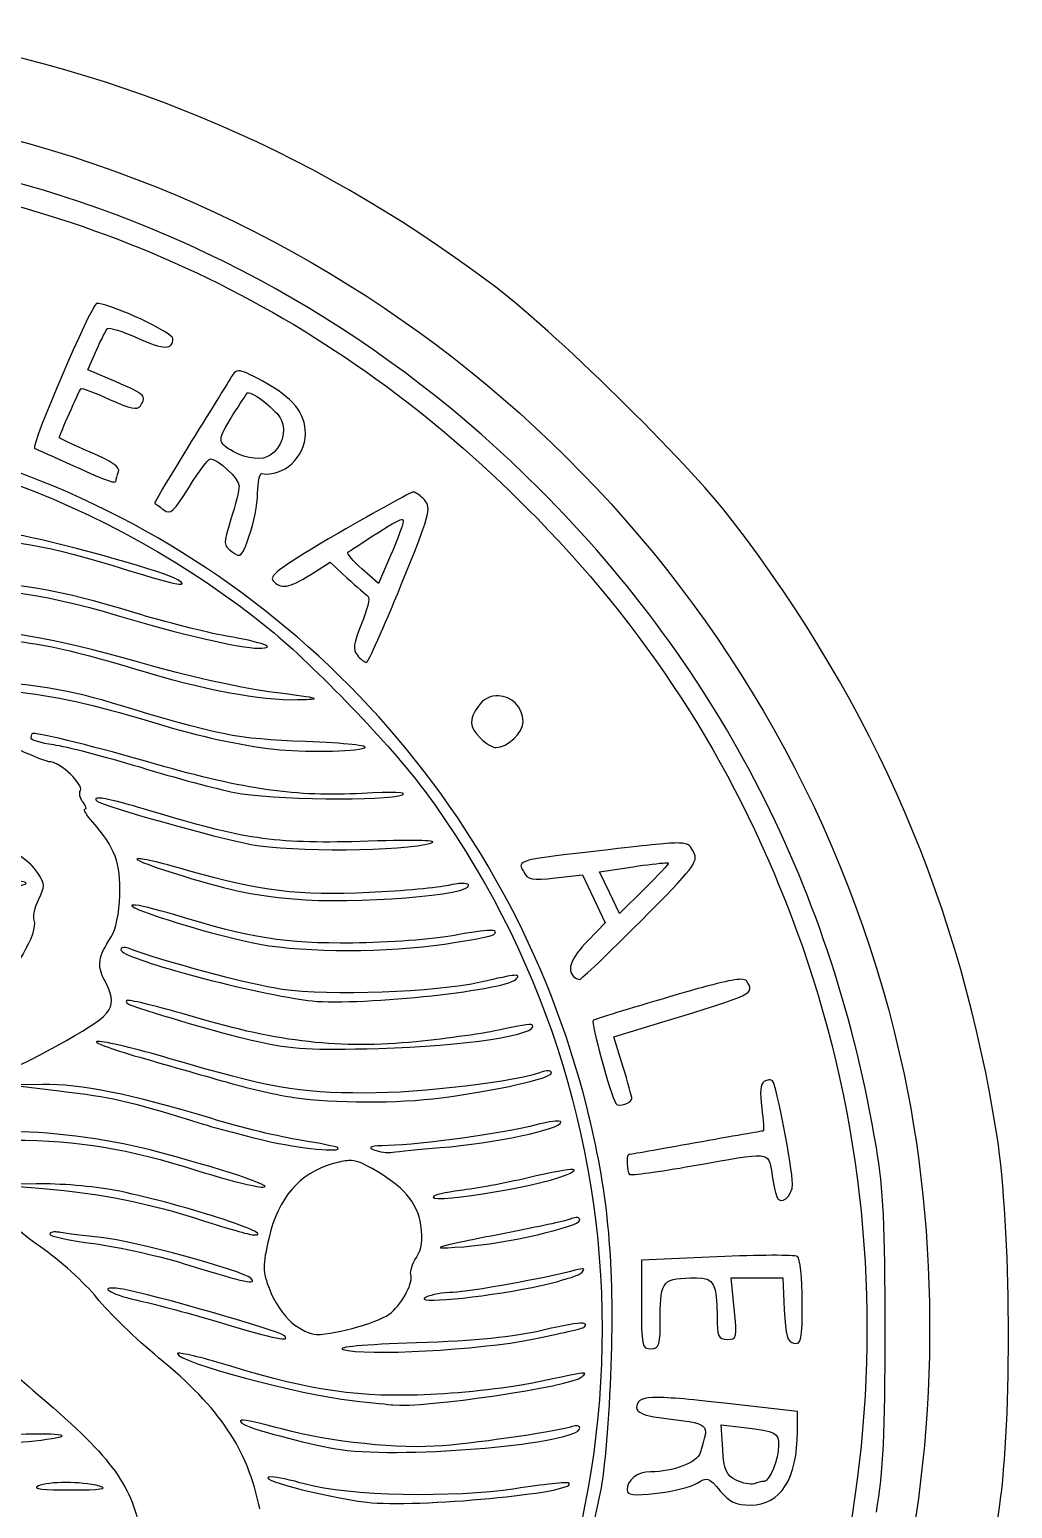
# Model space of a CAD drawing. Extents: x 15 to 196, y 1 to 287.
# Drawn here: x 167.22 to 195.53, y 128.9 to 171.48 of the extents above; entities that cross this region are included whole.
import ezdxf

# ---------------------------------------------------------------- set-up
doc = ezdxf.new("R2010")
doc.units = 0
doc.layers.add('Layer_1', color=7, linetype='CONTINUOUS')

msp = doc.modelspace()

# ---------------------------------------------------------------- linework, layer by layer
at = {"layer": 'Layer_1', "color": 7}
for points in [[(169.215373, 163.591021), (169.215373, 163.591021)], [(169.715327, 161.333243), (168.899527, 161.685468), (169.149228, 162.243297)], [(173.239244, 161.652397), (173.239244, 161.652397)], [(173.50438, 161.020152), (173.50438, 161.020152)], [(178.278454, 158.163202), (178.278454, 158.163202)], [(177.966466, 157.370005), (177.966466, 157.370005)], [(175.320633, 155.789671), (175.879015, 156.141895), (176.374558, 155.687695)], [(177.561875, 156.197019), (177.268629, 155.525638), (176.796787, 155.947317)], [(180.731363, 152.295517), (180.731363, 152.295517)], [(167.32195, 151.21348), (167.32195, 151.21348)], [(169.253408, 149.351476), (169.253408, 149.351476)], [(185.930977, 148.057222), (185.930977, 148.057222)], [(170.332135, 147.606327), (170.332135, 147.606327)], [(184.937135, 146.739267), (184.218351, 146.029853), (183.92731, 146.630126), (183.635715, 147.229848), (184.610265, 147.374817)], [(185.529141, 147.486162), (185.529141, 147.486162)], [(182.373984, 147.05401), (183.152299, 147.144408), (183.477518, 146.449326), (183.803284, 145.754797), (183.301129, 145.241062)], [(170.210316, 146.272387), (170.210316, 146.272387)], [(169.982114, 145.048138), (169.982114, 145.048138)], [(187.712505, 144.132569), (187.712505, 144.132569)], [(170.073063, 143.526785), (170.073063, 143.526785)], [(184.312058, 141.631705), (184.05519, 142.477271), (185.437639, 142.899501)], [(169.191672, 142.34498), (169.191672, 142.34498)], [(167.600864, 141.108603), (166.64671, 141.097027), (168.078215, 140.922292)], [(167.600864, 141.108603), (167.600864, 141.108603)], [(188.518933, 141.237588), (188.518933, 141.237588)], [(182.470448, 140.051924), (182.470448, 140.051924)], [(176.415898, 138.914766), (176.415898, 138.914766)], [(182.868423, 138.660656), (182.868423, 138.660656)], [(167.41841, 138.245039), (166.237708, 138.226299), (167.600864, 138.109992)], [(167.41841, 138.245039), (167.41841, 138.245039)], [(183.003472, 137.271042), (183.003472, 137.271042)], [(167.993328, 136.858732), (167.993328, 136.858732)], [(187.021281, 136.142703), (184.843979, 136.045139), (184.843979, 134.769077)], [(188.599961, 136.18625), (188.599961, 136.18625)], [(183.171042, 135.792683), (183.171042, 135.792683)], [(187.517374, 134.651667), (187.426425, 135.538019), (188.173871, 135.538019), (188.920769, 135.538019), (188.961008, 134.619146)], [(169.663511, 135.240916), (169.663511, 135.240916)], [(183.160018, 134.228884), (183.160018, 134.228884)], [(171.517248, 133.367335), (171.517248, 133.367335)], [(185.168094, 132.088516), (185.168094, 132.088516)], [(189.339691, 131.124439), (189.342449, 131.686129), (187.239563, 131.926458)], [(173.324131, 131.435327), (173.324131, 131.435327)], [(187.146957, 131.309097), (187.8018, 131.230826)], [(187.188297, 130.59803), (187.146957, 131.309097), (187.146957, 131.309097)], [(167.342896, 131.039552), (167.342896, 131.039552)], [(168.26563, 129.64608), (168.26563, 129.64608)], [(174.21214, 129.806484), (174.21214, 129.806484)], [(187.109475, 129.409609), (187.107271, 129.409609)]]:
    msp.add_lwpolyline(points, dxfattribs=at)
for points in [[(180.471188, 164.196806), (175.182682, 168.147296), (169.497398, 170.493799), (162.830095, 171.478359)], [(165.99848, 168.511168), (179.253272, 165.290363), (189.608454, 154.660333), (192.411062, 141.398542)], [(161.67144, 167.457243), (169.625648, 166.412908), (176.320676, 163.074775), (181.848675, 157.396464)], [(181.919784, 158.237618), (177.563571, 162.590755), (172.360138, 165.608634), (166.53812, 167.158485)], [(187.459496, 157.346855), (186.131189, 159.076679), (182.305096, 162.826899), (180.471188, 164.196806)], [(169.153086, 163.587714), (168.983668, 163.531241), (167.241587, 159.468375), (167.366047, 159.419974)], [(169.215373, 163.591021), (169.188409, 163.593479), (169.167364, 163.592472), (169.153086, 163.587714)], [(171.349678, 162.582847), (171.349678, 162.75226), (169.619834, 163.554146), (169.215373, 163.591021)], [(169.149228, 162.243297), (169.286586, 162.550076), (169.431372, 162.833573), (169.471137, 162.873339)], [(169.471137, 162.873339), (169.510958, 162.913132), (169.895258, 162.789956), (170.324969, 162.599936)], [(170.324969, 162.599936), (171.107092, 162.254185), (171.349678, 162.250418), (171.349678, 162.582847)], [(173.088213, 161.559792), (173.023894, 161.453507), (172.480532, 160.57772), (171.880499, 159.613452)], [(173.239244, 161.652397), (173.167971, 161.652245), (173.124354, 161.619524), (173.088213, 161.559792)], [(173.925507, 161.360802), (173.554334, 161.56282), (173.358031, 161.652648), (173.239244, 161.652397)], [(168.078215, 159.728655), (168.078215, 159.782334), (168.652588, 161.086767), (168.700537, 161.14197)], [(168.700537, 161.14197), (168.723482, 161.168414), (169.0943, 161.028627), (169.524604, 160.831636)], [(170.417022, 160.647531), (170.598575, 160.933591), (170.564421, 160.966863), (169.715327, 161.333243)], [(173.081597, 160.381294), (173.284656, 160.698314), (173.464578, 160.979306), (173.48123, 161.00527)], [(173.48123, 161.00527), (173.486247, 161.013107), (173.494215, 161.017711), (173.50438, 161.020152)], [(173.50438, 161.020152), (173.656862, 161.056764), (174.350886, 160.51459), (174.473416, 160.245694)], [(175.166294, 159.842757), (175.166294, 160.44708), (174.814704, 160.876848), (173.925507, 161.360802)], [(169.524604, 160.831636), (170.131353, 160.553844), (170.331452, 160.512742), (170.417022, 160.647531)], [(173.087659, 159.33178), (172.623234, 159.583776), (172.622393, 159.664336), (173.081597, 160.381294)], [(174.473416, 160.245694), (174.626973, 159.908665), (174.48204, 159.438751), (174.157569, 159.222089)], [(157.601818, 160.047809), (163.500364, 160.094437), (169.497838, 157.995489), (174.143789, 154.205478)], [(168.970082, 159.314141), (168.47958, 159.52259), (168.078215, 159.709182), (168.078215, 159.728655)], [(173.905113, 158.692369), (174.537743, 158.59249), (175.166294, 159.165791), (175.166294, 159.842757)], [(167.366047, 159.419974), (167.420205, 159.398892), (167.924946, 159.174503), (168.487217, 158.921124)], [(169.787536, 158.742531), (169.839406, 158.877715), (169.595741, 159.048231), (168.970082, 159.314141)], [(171.880499, 159.613452), (171.280466, 158.649155), (170.808125, 157.849583), (170.830985, 157.836883)], [(174.157569, 159.222089), (173.923551, 159.065822), (173.497672, 159.109361), (173.087659, 159.33178)], [(183.27026, 140.463681), (181.059359, 149.228317), (174.536995, 156.237041), (165.968164, 159.056723)], [(168.487217, 158.921124), (169.516227, 158.457405), (169.713673, 158.388068), (169.713673, 158.492829)], [(171.815455, 158.299355), (172.093218, 158.749386), (172.369807, 159.117356), (172.430062, 159.117356)], [(172.430062, 159.117356), (172.652255, 159.117356), (173.257986, 158.545537), (173.257986, 158.335733)], [(169.713673, 158.492829), (169.713673, 158.524184), (169.746868, 158.636528), (169.787536, 158.742531)], [(173.792665, 158.129578), (173.798507, 158.448179), (173.848895, 158.701118), (173.905113, 158.692369)], [(171.09116, 157.647266), (171.279035, 157.504546), (171.382047, 157.597186), (171.815455, 158.299355)], [(173.257986, 158.335733), (173.257986, 158.216579), (173.152356, 157.785349), (173.023719, 157.377171)], [(173.552335, 156.898164), (173.678743, 157.256727), (173.786738, 157.810949), (173.792665, 158.129578)], [(178.278454, 158.163202), (178.214051, 158.163202), (177.243695, 157.630505), (176.122652, 156.979192)], [(178.607531, 157.925077), (178.490804, 158.056282), (178.342857, 158.163202), (178.278454, 158.163202)], [(191.613454, 139.285733), (190.378421, 146.676032), (187.125881, 153.035219), (181.919784, 158.237618)], [(170.830985, 157.836883), (170.853817, 157.824098), (170.970764, 157.738706), (171.09116, 157.647266)], [(177.918511, 155.471067), (178.74466, 157.501064), (178.802038, 157.706468), (178.607531, 157.925077)], [(173.023719, 157.377171), (172.796615, 156.656714), (172.79784, 156.629575), (173.056242, 156.440656)], [(177.255952, 156.990216), (177.71668, 157.281435), (177.909076, 157.395671), (177.966466, 157.370005)], [(177.952688, 157.180386), (177.898868, 157.008823), (177.723024, 156.566307), (177.561875, 156.197019)], [(177.966466, 157.370005), (178.0009, 157.354604), (177.986724, 157.288897), (177.952688, 157.180386)], [(181.848675, 157.396464), (185.236048, 153.917002), (187.650721, 150.081639), (189.314336, 145.540373)], [(195.089419, 139.607091), (194.057614, 146.223198), (191.583129, 151.976674), (187.459496, 157.346855)], [(164.738403, 156.820993), (166.701117, 156.819666), (167.704683, 156.648617), (170.046055, 155.915347)], [(171.39543, 155.684388), (170.95838, 155.913355), (167.772187, 156.789), (166.851211, 156.933441)], [(173.056242, 156.440656), (173.305388, 156.258481), (173.337141, 156.287717), (173.552335, 156.898164)], [(176.122652, 156.979192), (174.51915, 156.04769), (174.116218, 155.756837), (174.233086, 155.616036)], [(176.393297, 156.428529), (176.430751, 156.461267), (176.818902, 156.713977), (177.255952, 156.990216)], [(176.796787, 155.947317), (176.537284, 156.179191), (176.355875, 156.395819), (176.393297, 156.428529)], [(170.046055, 155.915347), (171.453581, 155.474516), (171.961962, 155.387575), (171.39543, 155.684388)], [(163.992058, 155.390592), (165.765768, 155.506808), (167.577753, 155.261272), (169.745643, 154.611173)], [(170.258825, 154.683933), (168.049674, 155.364032), (166.789997, 155.575247), (164.937942, 155.575247)], [(174.233086, 155.616036), (174.449748, 155.354924), (174.694156, 155.394193), (175.320633, 155.789671)], [(176.374558, 155.687695), (176.647071, 155.437901), (176.917144, 155.198147), (176.97483, 155.155221)], [(176.926325, 153.256286), (176.976278, 153.256286), (177.422759, 154.252799), (177.918511, 155.471067)], [(176.97483, 155.155221), (177.032516, 155.112295), (176.947988, 154.76024), (176.786867, 154.372495)], [(169.745643, 154.611173), (171.562364, 154.066371), (173.28708, 153.666939), (173.820226, 153.666939)], [(172.891427, 154.016409), (172.305675, 154.118207), (171.120985, 154.418503), (170.258825, 154.683933)], [(170.804527, 153.14108), (168.20828, 153.882867), (166.694062, 154.192358), (165.115435, 154.196106)], [(174.143789, 154.205478), (175.41503, 153.168453), (177.647352, 150.843199), (178.587688, 149.576924)], [(176.786867, 154.372495), (176.548531, 153.799019), (176.525642, 153.629189), (176.664496, 153.461888)], [(164.40216, 153.897899), (166.781548, 153.985641), (167.603193, 153.869185), (170.282526, 153.061155)], [(173.820226, 153.666939), (174.391924, 153.666939), (173.952978, 153.831977), (172.891427, 154.016409)], [(176.664496, 153.461888), (176.758363, 153.348773), (176.876371, 153.256286), (176.926325, 153.256286)], [(170.282526, 153.061155), (172.24318, 152.469899), (173.875926, 152.162427), (174.9425, 152.184722)], [(174.279938, 152.389223), (173.455285, 152.492093), (171.891619, 152.830523), (170.804527, 153.14108)], [(163.102948, 152.409619), (166.08821, 152.650045), (167.781444, 152.45092), (170.925795, 151.490743)], [(169.613351, 152.084401), (168.120548, 152.537074), (166.857149, 152.715684), (165.162286, 152.6957)], [(175.166294, 150.978112), (173.146288, 151.057586), (172.715849, 151.143613), (169.613351, 152.084401)], [(174.9425, 152.184722), (175.697444, 152.200498), (175.632601, 152.220511), (174.279938, 152.389223)], [(180.731363, 152.295517), (180.516764, 152.304001), (180.298652, 152.21387), (180.14928, 152.000617)], [(181.436368, 151.551926), (181.436368, 151.994135), (181.089026, 152.281375), (180.731363, 152.295517)], [(180.14928, 152.000617), (179.868864, 151.600229), (179.881251, 151.404835), (180.209362, 151.07678)], [(167.32195, 151.21348), (167.288168, 151.21348), (167.260214, 151.159725), (167.260214, 151.094419)], [(170.885556, 150.321062), (169.158892, 150.817293), (167.577191, 151.21348), (167.32195, 151.21348)], [(170.925795, 151.490743), (172.128626, 151.123459), (173.235829, 150.881606), (174.279938, 150.757626)], [(180.656397, 150.804481), (180.99162, 150.804481), (181.436368, 151.230616), (181.436368, 151.551926)], [(167.83127, 150.390517), (167.732944, 150.392888), (167.328551, 150.54835), (166.932791, 150.735576)], [(167.260214, 151.094419), (167.260214, 151.029084), (167.551882, 150.937218), (167.908441, 150.889918)], [(167.908441, 150.889918), (168.264973, 150.842617), (169.384421, 150.552733), (170.396075, 150.246098)], [(174.279938, 150.757626), (175.05303, 150.665819), (176.597812, 150.687525), (176.8701, 150.794007)], [(176.8701, 150.794007), (177.03187, 150.857253), (176.339068, 150.931941), (175.166294, 150.978112)], [(180.209362, 151.07678), (180.359279, 150.926835), (180.560639, 150.804481), (180.656397, 150.804481)], [(168.68786, 149.570859), (168.787118, 149.7315), (168.10528, 150.384026), (167.83127, 150.390517)], [(176.801749, 149.485422), (174.922036, 149.380887), (173.416045, 149.593832), (170.885556, 150.321062)], [(170.396075, 150.246098), (171.407729, 149.939464), (172.63397, 149.608197), (173.121286, 149.509673)], [(168.764481, 149.230208), (168.673972, 149.339372), (168.639572, 149.49274), (168.68786, 149.570859)], [(173.121286, 149.509673), (174.123542, 149.307094), (177.545311, 149.261075), (177.960404, 149.444632)], [(177.960404, 149.444632), (178.126887, 149.518264), (177.675848, 149.534021), (176.801749, 149.485422)], [(178.587688, 149.576924), (185.40993, 140.389772), (185.423034, 127.755397), (178.620208, 118.614609)], [(169.042842, 148.656944), (168.859002, 148.863108), (168.75837, 149.031769), (168.819048, 149.031769)], [(168.819048, 149.031769), (168.879754, 149.031772), (168.855074, 149.121045), (168.764481, 149.230208)], [(169.253408, 149.351476), (169.112836, 149.36471), (169.091514, 149.332505), (169.180095, 149.256116)], [(169.180095, 149.256116), (169.331902, 149.125222), (172.639335, 148.197196), (173.598637, 148.016433)], [(170.991389, 148.896173), (170.052664, 149.18067), (169.487692, 149.329418), (169.253408, 149.351476)], [(169.823364, 146.554609), (169.854888, 147.472001), (169.680551, 147.941793), (169.042842, 148.656944)], [(176.980895, 148.108485), (174.389644, 148.025738), (173.459281, 148.148199), (170.991389, 148.896173)], [(165.793979, 148.225895), (166.713261, 147.909609), (167.170154, 147.622575), (167.462508, 147.176381)], [(173.598637, 148.016433), (174.77048, 147.795594), (178.006925, 147.819402), (178.778408, 148.054465)], [(178.778408, 148.054465), (179.044064, 148.135406), (178.414386, 148.15429), (176.980895, 148.108485)], [(183.963688, 147.871464), (181.203781, 147.550746), (181.271762, 147.568111), (181.446289, 147.241975)], [(185.930977, 148.057222), (185.637418, 148.067521), (185.086241, 148.001907), (183.963688, 147.871464)], [(184.82634, 145.811572), (186.355787, 147.34449), (186.494516, 147.523659), (186.353207, 147.787677)], [(186.353207, 147.787677), (186.260582, 147.96075), (186.224534, 148.046924), (185.930977, 148.057222)], [(170.332135, 147.606327), (170.239292, 147.590492), (170.557038, 147.450396), (171.35464, 147.198428)], [(171.774115, 147.270088), (170.928309, 147.513829), (170.42498, 147.622165), (170.332135, 147.606327)], [(184.610265, 147.374817), (185.012262, 147.434488), (185.368015, 147.47679), (185.529141, 147.486162)], [(185.62009, 147.483958), (185.639507, 147.464541), (185.332218, 147.129439), (184.937135, 146.739267)], [(185.529141, 147.486162), (185.582851, 147.489287), (185.615222, 147.488827), (185.62009, 147.483958)], [(165.181579, 146.6632), (167.191142, 146.758393), (167.878342, 146.989638), (166.135733, 146.984558)], [(167.462508, 147.176381), (167.660966, 146.873416), (167.662248, 146.797289), (167.478493, 146.428933)], [(171.35464, 147.198428), (172.911716, 146.706572), (173.566876, 146.564893), (174.825643, 146.447122)], [(177.00625, 146.628472), (174.974645, 146.530795), (173.869051, 146.666386), (171.774115, 147.270088)], [(179.868158, 146.852266), (179.831752, 146.91125), (179.572003, 146.904339), (179.290486, 146.836831)], [(181.446289, 147.241975), (181.579243, 146.993535), (181.678871, 146.973351), (182.373984, 147.05401)], [(169.571458, 145.351857), (169.706022, 145.558133), (169.805584, 146.032583), (169.823364, 146.554609)], [(174.825643, 146.447122), (176.554678, 146.285352), (180.045171, 146.565895), (179.868158, 146.852266)], [(179.290486, 146.836831), (179.008941, 146.769352), (177.980876, 146.675321), (177.00625, 146.628472)], [(167.478493, 146.428933), (167.365914, 146.203437), (167.306252, 145.935191), (167.345651, 145.832518)], [(170.171731, 146.264118), (170.062342, 146.154728), (172.691306, 145.35515), (173.854401, 145.144048)], [(170.210316, 146.272387), (170.19018, 146.272), (170.177051, 146.269438), (170.171731, 146.264118)], [(171.378341, 145.994576), (170.834693, 146.161459), (170.351283, 146.27509), (170.210316, 146.272387)], [(167.345651, 145.832518), (167.48075, 145.480474), (166.776118, 144.275763), (166.184241, 143.84704)], [(176.52945, 145.176572), (174.578363, 145.159074), (173.587774, 145.316367), (171.378341, 145.994576)], [(183.063004, 144.125404), (183.107878, 144.125404), (183.901215, 144.884218), (184.82634, 145.811572)], [(169.374123, 144.1232), (169.161327, 144.534736), (169.201211, 144.784308), (169.571458, 145.351857)], [(179.459709, 145.395954), (178.859959, 145.28442), (177.541527, 145.185603), (176.52945, 145.176572)], [(179.175833, 145.148459), (179.91932, 145.26053), (180.558341, 145.382786), (180.595764, 145.420208)], [(180.595764, 145.420208), (180.765944, 145.59036), (180.47142, 145.584083), (179.459709, 145.395954)], [(183.301129, 145.241062), (182.824061, 144.752507), (182.689785, 144.417041), (182.890473, 144.216353)], [(189.314336, 145.540373), (192.938324, 135.647835), (191.654218, 124.498494), (185.878061, 115.704192)], [(169.982114, 145.048138), (169.904704, 145.058645), (169.850373, 145.034529), (169.850373, 144.982544)], [(169.850373, 144.982544), (169.850373, 144.742457), (173.375856, 143.786875), (175.234092, 143.523477)], [(170.065898, 145.025537), (170.036216, 145.036925), (170.007918, 145.044635), (169.982114, 145.048138)], [(174.494912, 143.842631), (173.574332, 143.977251), (171.019526, 144.65958), (170.065898, 145.025537)], [(173.854401, 145.144048), (175.187901, 144.902071), (177.553422, 144.903942), (179.175833, 145.148459)], [(168.283269, 142.375296), (169.681003, 143.164417), (169.784361, 143.329873), (169.374123, 144.1232)], [(180.209362, 144.049887), (178.916954, 143.755077), (175.854433, 143.643862), (174.494912, 143.842631)], [(175.234092, 143.523477), (176.475108, 143.347568), (180.888716, 143.796005), (181.224702, 144.132019)], [(181.224702, 144.132019), (181.396236, 144.303526), (181.279238, 144.293981), (180.209362, 144.049887)], [(182.890473, 144.216353), (182.940455, 144.166371), (183.018159, 144.125404), (183.063004, 144.125404)], [(185.437639, 142.899501), (188.138985, 143.724606), (188.108418, 143.710009), (187.869601, 144.086268)], [(187.712505, 144.132569), (187.448297, 144.130473), (186.838376, 143.977946), (185.657022, 143.629311)], [(187.869601, 144.086268), (187.849987, 144.117171), (187.800573, 144.133269), (187.712505, 144.132569)], [(170.0207, 143.523477), (169.980483, 143.483233), (170.033134, 143.421742), (170.137557, 143.386775)], [(170.073063, 143.526785), (170.043512, 143.529353), (170.025729, 143.528507), (170.0207, 143.523477)], [(171.947747, 143.048881), (171.055637, 143.312271), (170.279932, 143.508791), (170.073063, 143.526785)], [(185.657022, 143.629311), (184.497709, 143.287201), (183.508235, 142.982432), (183.458225, 142.951867)], [(170.137557, 143.386775), (171.328817, 142.987938), (172.861391, 142.550048), (173.803138, 142.340018)], [(178.353421, 142.33616), (176.166312, 142.123308), (174.428085, 142.316599), (171.947747, 143.048881)], [(177.279102, 142.141029), (179.717587, 142.203146), (181.9677, 142.548967), (181.696541, 142.820126)], [(180.821762, 142.687284), (180.372549, 142.582523), (179.261894, 142.42458), (178.353421, 142.33616)], [(181.696541, 142.820126), (181.664678, 142.851961), (181.270947, 142.792073), (180.821762, 142.687284)], [(183.458225, 142.951867), (183.380445, 142.904313), (183.94715, 140.828173), (184.113068, 140.552978)], [(166.013915, 141.89188), (166.520221, 141.41007), (166.606446, 141.42861), (168.283269, 142.375296)], [(169.191672, 142.34498), (168.991492, 142.34052), (169.533364, 142.135094), (170.395525, 141.888573)], [(171.236129, 141.857703), (170.311767, 142.130104), (169.391824, 142.349495), (169.191672, 142.34498)], [(173.803138, 142.340018), (174.767971, 142.124852), (175.349464, 142.091894), (177.279102, 142.141029)], [(170.395525, 141.888573), (171.257685, 141.642051), (172.428061, 141.307485), (172.99671, 141.144982)], [(176.890494, 140.857248), (174.938532, 140.860804), (174.142595, 141.001215), (171.236129, 141.857703)], [(182.019002, 141.474059), (181.2664, 141.185232), (178.513441, 140.854426), (176.890494, 140.857248)], [(179.074961, 140.721649), (180.67773, 140.932666), (182.25437, 141.285441), (182.25437, 141.433269)], [(182.25437, 141.433269), (182.25437, 141.505433), (182.148514, 141.523758), (182.019002, 141.474059)], [(184.570576, 140.697948), (184.570012, 140.746151), (184.453536, 141.166518), (184.312058, 141.631705)], [(192.411062, 141.398542), (193.505322, 136.220526), (193.376615, 130.331423), (192.057734, 125.2325)], [(172.439982, 140.130746), (170.146475, 140.825549), (168.678502, 141.121868), (167.600864, 141.108603)], [(172.99671, 141.144982), (173.565304, 140.982478), (174.393761, 140.796779), (174.837217, 140.732122)], [(188.38168, 141.190733), (188.27325, 141.123705), (188.250006, 140.875666), (188.30947, 140.427299)], [(188.518933, 141.237588), (188.47536, 141.234051), (188.425847, 141.218024), (188.38168, 141.190733)], [(188.622562, 141.210026), (188.600619, 141.231983), (188.562505, 141.241121), (188.518933, 141.237588)], [(189.19858, 138.244488), (189.189126, 138.71817), (188.725093, 141.107494), (188.622562, 141.210026)], [(168.078215, 140.922292), (169.602187, 140.736618), (170.101593, 140.624827), (171.826479, 140.082791)], [(174.837217, 140.732122), (175.993538, 140.563494), (177.838856, 140.558891), (179.074961, 140.721649)], [(184.113068, 140.552978), (184.179927, 140.442122), (184.573398, 140.566404), (184.570576, 140.697948)], [(175.024079, 139.499604), (174.46494, 139.585569), (173.302114, 139.869549), (172.439982, 140.130746)], [(183.985188, 133.288511), (184.06294, 136.157582), (183.871619, 138.079749), (183.27026, 140.463681)], [(188.30947, 140.427299), (188.357956, 140.062047), (188.377031, 139.763086), (188.351914, 139.763086)], [(170.693182, 139.221242), (169.404767, 139.56029), (167.68228, 139.762248), (166.509457, 139.745448)], [(171.826479, 140.082791), (172.426229, 139.894323), (173.407888, 139.628029), (174.007639, 139.490784)], [(181.811193, 139.94168), (180.930575, 139.706871), (178.473111, 139.36412), (177.551402, 139.347469)], [(179.048503, 139.286836), (180.610321, 139.408728), (182.526672, 139.815165), (182.526672, 140.024912)], [(182.470448, 140.051924), (182.361431, 140.061288), (182.106406, 140.020377), (181.811193, 139.94168)], [(182.526672, 140.024912), (182.526672, 140.039653), (182.506787, 140.0488), (182.470448, 140.051924)], [(188.351914, 139.763086), (188.326739, 139.763086), (187.450188, 139.610071), (186.40447, 139.422986)], [(166.733801, 139.504565), (168.705434, 139.488902), (169.972025, 139.278322), (172.099331, 138.612701)], [(174.007639, 139.490784), (175.018615, 139.259362), (176.247857, 139.136246), (176.103359, 139.280772)], [(176.103359, 139.280772), (176.068984, 139.315146), (175.58319, 139.413667), (175.024079, 139.499604)], [(177.551402, 139.347469), (177.05232, 139.338494), (176.942756, 139.304554), (177.1424, 139.221242)], [(177.688105, 139.154545), (177.838049, 139.180396), (178.449966, 139.240129), (179.048503, 139.286836)], [(186.40447, 139.422986), (185.358752, 139.235873), (184.48778, 139.082618), (184.469154, 139.082335)], [(191.864257, 134.038164), (191.864257, 137.04208), (191.814227, 138.084172), (191.613454, 139.285733)], [(195.156667, 128.926193), (195.531684, 131.462158), (195.496948, 136.993854), (195.089419, 139.607091)], [(173.939287, 138.146924), (174.355114, 138.150762), (172.779255, 138.672292), (170.693182, 139.221242)], [(175.939097, 138.815548), (175.002402, 138.553307), (174.377009, 137.827211), (174.120638, 136.70329)], [(176.415898, 138.914766), (176.290997, 138.908667), (176.146985, 138.873756), (175.939097, 138.815548)], [(177.086175, 138.682703), (176.778731, 138.855494), (176.62407, 138.924932), (176.415898, 138.914766)], [(177.1424, 139.221242), (177.292344, 139.158702), (177.538188, 139.12858), (177.688105, 139.154545)], [(184.469154, 139.082335), (184.406839, 139.081291), (184.434065, 138.583296), (184.50002, 138.517341)], [(186.306353, 138.760424), (188.607706, 139.16801), (188.496366, 139.177614), (188.597204, 138.570808)], [(172.099331, 138.612701), (172.923985, 138.354665), (173.751864, 138.144102), (173.939287, 138.146924)], [(178.492325, 137.053863), (178.392788, 137.711243), (177.995326, 138.17174), (177.086175, 138.682703)], [(178.846757, 137.863598), (178.846757, 137.649335), (182.240665, 138.239007), (182.799522, 138.550411)], [(181.549367, 138.40875), (180.924951, 138.263575), (180.0611, 138.103549), (179.630036, 138.052665)], [(182.868423, 138.660656), (182.735965, 138.668298), (182.310484, 138.585737), (181.549367, 138.40875)], [(182.799522, 138.550411), (182.922088, 138.618706), (182.9479, 138.65607), (182.868423, 138.660656)], [(184.50002, 138.517341), (184.535693, 138.481668), (185.348691, 138.590809), (186.306353, 138.760424)], [(188.597204, 138.570808), (188.64394, 138.289658), (188.705642, 137.983616), (188.734457, 137.89116)], [(169.653591, 138.062034), (169.073624, 138.172976), (168.067804, 138.255481), (167.41841, 138.245039)], [(167.600864, 138.109992), (169.299842, 137.965297), (170.655121, 137.693977), (172.235481, 137.181744)], [(173.659823, 136.774395), (174.503103, 136.732288), (171.413162, 137.725371), (169.653591, 138.062034)], [(179.630036, 138.052665), (179.198939, 138.001808), (178.846757, 137.916515), (178.846757, 137.863598)], [(188.734457, 137.89116), (188.82934, 137.586699), (189.205918, 137.873535), (189.19858, 138.244488)], [(167.534167, 136.429336), (166.95674, 136.825661), (166.389998, 137.34464), (166.195265, 137.65579)], [(172.235481, 137.181744), (172.910218, 136.963022), (173.551111, 136.779758), (173.659823, 136.774395)], [(179.732562, 136.434298), (180.923144, 136.520037), (183.071824, 137.012439), (183.071824, 137.199383)], [(182.833699, 137.241826), (182.702494, 137.188571), (181.981562, 137.027046), (181.231867, 136.882436)], [(183.003472, 137.271042), (182.960701, 137.278693), (182.90115, 137.269216), (182.833699, 137.241826)], [(183.071824, 137.199383), (183.071824, 137.238837), (183.046243, 137.263391), (183.003472, 137.271042)], [(167.993328, 136.858732), (167.883352, 136.864292), (167.805365, 136.840723), (167.805365, 136.794792)], [(167.805365, 136.794792), (167.805365, 136.733578), (168.377644, 136.610828), (169.077019, 136.522492)], [(168.112392, 136.843297), (168.07022, 136.851936), (168.029989, 136.856881), (167.993328, 136.858732)], [(169.288686, 136.695574), (168.810347, 136.742253), (168.281076, 136.808756), (168.112392, 136.843297)], [(173.592022, 135.527549), (173.367627, 135.746356), (170.197357, 136.606899), (169.288686, 136.695574)], [(174.120638, 136.70329), (173.928868, 135.862916), (173.93086, 135.735976), (174.139931, 135.188549)], [(178.365548, 136.125617), (178.524834, 136.368724), (178.558481, 136.616786), (178.492325, 137.053863)], [(181.231867, 136.882436), (180.482172, 136.737797), (179.623449, 136.562435), (179.32356, 136.492726)], [(169.158598, 134.964205), (168.815811, 135.391913), (168.084867, 136.051328), (167.534167, 136.429336)], [(169.077019, 136.522492), (169.776394, 136.434157), (171.01875, 136.152852), (171.837505, 135.897412)], [(179.32356, 136.492726), (178.873754, 136.388163), (178.945359, 136.377628), (179.732562, 136.434298)], [(171.837505, 135.897412), (173.428928, 135.400871), (173.802588, 135.322204), (173.592022, 135.527549)], [(178.205694, 135.631728), (178.173775, 135.720882), (178.24597, 135.943104), (178.365548, 136.125617)], [(188.599961, 136.18625), (188.179961, 136.18426), (187.619973, 136.169528), (187.021281, 136.142703)], [(189.338591, 136.15373), (189.300039, 136.177507), (189.019962, 136.18824), (188.599961, 136.18625)], [(189.478598, 134.838529), (189.478598, 135.533106), (189.41781, 136.104764), (189.338591, 136.15373)], [(177.638493, 134.532052), (177.990226, 134.850371), (178.282459, 135.417324), (178.205694, 135.631728)], [(182.935674, 135.755201), (182.096402, 135.528802), (179.880554, 135.127846), (179.421124, 135.119097)], [(181.69599, 135.261862), (182.400953, 135.406614), (183.044705, 135.597653), (183.126944, 135.686299)], [(183.171042, 135.792683), (183.141352, 135.803435), (183.064918, 135.790069), (182.935674, 135.755201)], [(183.126944, 135.686299), (183.183629, 135.747442), (183.200731, 135.78193), (183.171042, 135.792683)], [(185.389131, 134.431731), (185.389133, 135.463818), (185.453424, 135.531582), (186.430928, 135.535815)], [(186.430928, 135.535815), (186.934667, 135.537988), (187.025139, 135.371144), (187.025139, 134.436142)], [(169.663511, 135.240916), (169.199063, 135.276927), (169.623057, 135.040284), (170.429702, 134.867742)], [(169.918174, 135.207842), (169.814079, 135.225091), (169.729861, 135.235771), (169.663511, 135.240916)], [(174.546175, 133.879414), (174.389457, 134.017307), (170.683984, 135.080955), (169.918174, 135.207842)], [(174.139931, 135.188549), (174.265407, 134.859986), (174.55239, 134.436091), (174.777688, 134.246523)], [(178.642258, 134.980743), (178.207154, 134.775427), (180.237325, 134.962396), (181.69599, 135.261862)], [(179.421124, 135.119097), (179.142627, 135.11382), (178.7922, 135.051497), (178.642258, 134.980743)], [(170.940676, 133.236147), (170.303447, 133.758907), (169.501385, 134.536526), (169.158598, 134.964205)], [(170.429702, 134.867742), (170.860937, 134.775483), (171.903729, 134.49343), (172.747009, 134.241011)], [(184.843979, 134.769077), (184.843979, 133.583969), (184.863621, 133.493012), (185.116831, 133.493012)], [(187.316731, 133.765864), (187.593873, 133.765864), (187.603706, 133.809149), (187.517374, 134.651667)], [(188.961008, 134.619146), (188.993803, 133.871765), (189.045867, 133.692069), (189.239923, 133.655069)], [(189.239923, 133.655069), (189.452775, 133.614486), (189.478598, 133.74187), (189.478598, 134.838529)], [(172.747009, 134.241011), (174.325111, 133.768684), (174.774634, 133.678387), (174.546175, 133.879414)], [(174.777688, 134.246523), (175.002958, 134.056982), (175.320317, 133.904218), (175.483243, 133.904218)], [(175.483243, 133.904218), (176.076136, 133.90848), (177.363721, 134.283386), (177.638493, 134.532052)], [(183.160018, 134.228884), (183.005995, 134.24247), (182.622402, 134.174403), (181.978213, 134.022178)], [(183.195846, 134.116438), (183.262332, 134.18291), (183.252432, 134.220733), (183.160018, 134.228884)], [(185.116831, 133.493012), (185.362929, 133.493012), (185.389131, 133.58433), (185.389131, 134.431731)], [(187.025139, 134.436142), (187.025139, 133.842177), (187.058526, 133.765864), (187.316731, 133.765864)], [(165.45002, 134.09108), (165.80833, 133.675198), (166.653853, 132.866891), (167.328562, 132.295221)], [(176.256597, 133.473169), (176.855445, 133.281229), (180.190524, 133.462777), (181.708117, 133.769722)], [(181.978213, 134.022178), (181.163776, 133.829731), (180.099231, 133.724301), (178.369406, 133.665543)], [(181.708117, 133.769722), (182.494642, 133.928811), (183.163983, 134.084547), (183.195846, 134.116438)], [(191.613454, 128.790044), (191.814227, 129.991577), (191.864257, 131.034275), (191.864257, 134.038164)], [(171.517248, 133.367335), (171.496733, 133.366853), (171.485828, 133.363418), (171.485828, 133.356312)], [(171.485828, 133.356312), (171.485828, 133.116169), (175.038001, 132.16039), (176.511258, 132.00418)], [(173.019311, 132.993611), (172.281317, 133.217811), (171.660862, 133.370711), (171.517248, 133.367335)], [(178.369406, 133.665543), (176.832141, 133.613332), (176.043096, 133.541608), (176.256597, 133.473169)], [(183.691389, 129.492842), (183.821945, 130.195716), (183.944294, 131.77865), (183.985188, 133.288511)], [(173.855504, 128.888711), (173.495191, 130.616815), (172.715544, 131.780135), (170.940676, 133.236147)], [(178.778408, 132.177261), (176.711441, 132.084523), (175.399291, 132.270614), (173.019311, 132.993611)], [(183.13356, 132.686034), (183.299789, 132.847437), (183.356668, 132.853891), (181.845368, 132.532243)], [(177.688105, 131.877953), (178.544593, 131.777961), (182.857434, 132.417979), (183.13356, 132.686034)], [(181.845368, 132.532243), (181.133152, 132.380689), (179.753034, 132.220977), (178.778408, 132.177261)], [(167.328562, 132.295221), (169.535766, 130.42516), (170.154129, 129.611525), (170.406548, 128.245993)], [(176.511258, 132.00418), (177.08352, 131.943502), (177.613146, 131.886699), (177.688105, 131.877953)], [(185.168094, 132.088516), (184.803734, 132.070578), (184.707829, 131.977707), (184.707829, 131.801883)], [(187.239563, 131.926458), (186.165016, 132.04938), (185.532454, 132.106454), (185.168094, 132.088516)], [(184.707829, 131.801883), (184.707829, 131.665654), (184.915381, 131.574324), (185.355507, 131.516353)], [(173.324131, 131.435327), (173.253744, 131.427504), (173.285723, 131.383988), (173.421698, 131.304686)], [(174.516963, 131.178459), (173.842169, 131.362149), (173.441442, 131.448365), (173.324131, 131.435327)], [(173.421698, 131.304686), (173.670053, 131.159881), (175.51286, 130.684774), (176.188246, 130.591415)], [(179.119059, 130.702209), (177.893819, 130.599678), (175.877104, 130.808212), (174.516963, 131.178459)], [(176.188246, 130.591415), (178.10541, 130.326464), (183.071824, 130.771896), (183.071824, 131.208776)], [(182.849684, 131.25563), (182.524535, 131.13086), (180.302783, 130.801269), (179.119059, 130.702209)], [(183.071824, 131.208776), (183.071824, 131.281589), (182.972112, 131.30262), (182.849684, 131.25563)], [(185.355507, 131.516353), (186.89088, 131.314115), (186.79438, 131.396871), (186.540069, 130.498812)], [(187.8018, 131.230826), (188.734545, 131.119545), (188.797297, 131.08665), (188.797297, 130.709375)], [(167.342896, 131.039552), (166.731857, 131.039552), (166.45603, 130.991428), (166.515519, 130.895134)], [(166.515519, 130.895134), (166.572811, 130.802424), (166.880935, 130.783955), (167.375417, 130.843871)], [(167.375417, 130.843871), (168.438378, 130.972705), (168.42725, 131.039552), (167.342896, 131.039552)], [(187.989216, 128.995095), (188.858234, 128.995095), (189.336869, 129.751061), (189.339691, 131.124439)], [(186.540069, 130.498812), (186.461471, 130.221133), (185.758495, 129.952622), (185.109666, 129.949799)], [(187.570291, 129.714982), (187.282537, 129.860496), (187.223013, 129.997969), (187.188297, 130.59803)], [(188.797297, 130.709375), (188.797297, 130.325637), (188.533171, 129.676397), (188.377271, 129.676397)], [(185.109666, 129.949799), (184.726013, 129.948953), (184.43498, 129.725622), (184.43498, 129.431659)], [(160.649488, 107.872526), (172.238633, 109.195533), (181.543311, 117.926272), (183.691389, 129.492842)], [(167.464715, 129.539697), (167.287084, 129.463355), (167.619502, 129.424668), (168.418868, 129.428902)], [(168.26563, 129.64608), (167.933703, 129.64608), (167.62997, 129.610704), (167.464715, 129.539697)], [(169.23687, 129.539697), (168.957808, 129.610704), (168.597555, 129.64608), (168.26563, 129.64608)], [(168.418868, 129.428902), (169.260427, 129.433389), (169.51737, 129.468323), (169.23687, 129.539697)], [(174.21214, 129.806484), (173.541552, 129.798187), (175.645902, 129.235738), (176.938452, 129.077778)], [(175.166294, 129.597022), (174.753967, 129.713664), (174.324577, 129.809306), (174.21214, 129.806484)], [(181.210368, 129.46473), (179.454494, 129.188971), (176.370395, 129.256408), (175.166294, 129.597022)], [(176.938452, 129.077778), (178.326223, 128.90819), (183.034043, 129.350376), (182.759835, 129.624583)], [(182.759835, 129.624583), (182.720296, 129.664123), (182.023111, 129.592379), (181.210368, 129.46473)], [(185.287158, 129.335195), (185.755732, 129.387124), (186.278814, 129.518273), (186.449671, 129.626787)], [(186.449671, 129.626787), (186.738666, 129.810317), (186.78492, 129.795322), (187.109475, 129.409609)], [(188.092842, 129.609702), (187.992992, 129.572985), (187.757714, 129.620212), (187.570291, 129.714982)], [(188.377271, 129.676397), (188.32046, 129.676397), (188.192692, 129.646447), (188.092842, 129.609702)], [(184.43498, 129.431659), (184.43498, 129.278666), (184.603305, 129.259391), (185.287158, 129.335195)], [(187.107271, 129.409609), (187.386502, 129.077744), (187.562552, 128.995095), (187.989216, 128.995095)], [(184.787757, 107.757323), (190.48526, 113.613247), (193.933092, 120.652502), (195.156667, 128.926193)]]:
    msp.add_open_spline(points, degree=3, dxfattribs=at)

doc.saveas('drawing.dxf')
